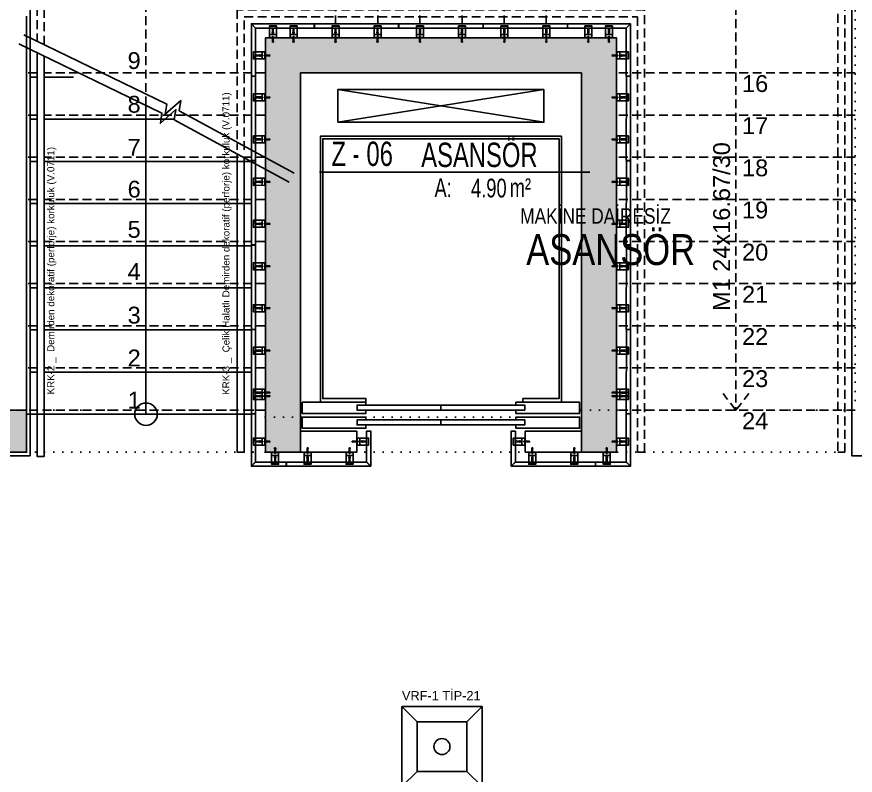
# Model space of a CAD drawing. Header units: inches. Extents: x 21 to 32698, y 13 to 3712.
# Drawn here: x 4690 to 5287, y 1862 to 2402 of the extents above; entities that cross this region are included whole.
import ezdxf
from ezdxf.enums import TextEntityAlignment as Align

# ---------------------------------------------------------------- set-up
doc = ezdxf.new("R2010")
doc.units = ezdxf.units.IN
doc.header["$MEASUREMENT"] = 0
doc.linetypes.add('DOT', pattern=[6.35, 0, -6.35])
doc.linetypes.add('HIDDEN', pattern=[9.525, 6.35, -3.175])
doc.layers.add('MEK-ELK-ETIKET', color=7, linetype='Continuous')
doc.layers.add('MEK-ELK-VRF-IC', color=4, linetype='Continuous')
for name, color, linetype, lineweight in [('Z_MİM_-KM-ANCHOR (DÜBEL)', 8, 'Continuous', 25), ('Z_MİM_-KM-AREA-IDEN', 8, 'Continuous', 25), ('Z_MİM_-KM-BEAM-RAY', 8, 'DOT', 25), ('Z_MİM_-KM-BOLT (CİVATA)', 8, 'Continuous', 25), ('Z_MİM_-KM-ELEVATOR', 8, 'Continuous', 25), ('Z_MİM_-KM-FLOR-HRAL', 8, 'Continuous', 25), ('Z_MİM_-KM-L PROFILE', 8, 'Continuous', 25), ('Z_MİM_-KM-MARBLE-09', 8, 'Continuous', 25), ('Z_MİM_-KM-PATTERN-00', 8, 'Continuous', 25), ('Z_MİM_-KM-PATTERN-STRC', 8, 'Continuous', 25), ('Z_MİM_-KM-STRC-CONCRETE', 8, 'Continuous', 25), ('Z_MİM_-KM-STRS', 8, 'Continuous', 25), ('Z_MİM_-KM-STRS-ANNO', 8, 'Continuous', 25), ('Z_MİM_-KM-STRS-HID', 8, 'HIDDEN', 25), ('Z_MİM_-KM-STRS-IDEN', 8, 'Continuous', 25), ('Z_MİM_-KM-T PROFILE', 8, 'Continuous', 25), ('Z_MİM_-KM-TEXT', 8, 'Continuous', 25), ('Z_MİM_-KM-WALL', 8, 'Continuous', 25), ('Z_MİM_-KM-WALL-PL', 8, 'Continuous', 25), ('Z_MİM_-KM-WALL-PLASTER', 8, 'Continuous', 25), ('Z_MİM_00', 8, 'Continuous', 25), ('Z_MİM_TARAMA', 8, 'Continuous', 25)]:
    doc.layers.add(name, color=color, linetype=linetype, lineweight=lineweight)
doc.styles.add('Arial', font='arial.ttf', dxfattribs={"height": 100})
doc.styles.add('Arial_4', font='arial.ttf', dxfattribs={"height": 10})
doc.styles.add('MAH', font='arial.ttf', dxfattribs={"width": 0.8, "height": 17.5})
doc.styles.add('mahal listesi', font='micross.ttf', dxfattribs={"width": 0.8, "height": 20})
doc.styles.add('MEK_ELK', font='arial.ttf')
doc.styles.get("Standard").update_dxf_attribs({"font": 'arial.ttf'})

# ---------------------------------------------------------------- blocks, each defined once
blk = doc.blocks.new('-KM_Kolon_ZK')
at = {"layer": 'Z_MİM_-KM-PATTERN-STRC'}
for points in [[(1535, 1110), (1560, 1110), (1560, 1380), (1760, 1380), (1760, 1110), (1785, 1110), (1785, 1405), (1535, 1405)], [(1280, 1140), (1365, 1140), (1365, 1110), (1280, 1110)]]:
    blk.add_hatch(color=256, dxfattribs=at).paths.add_polyline_path(points, flags=0)
at = {"layer": 'Z_MİM_-KM-STRC-CONCRETE'}
for points in [[(1535, 1110), (1560, 1110), (1560, 1380), (1760, 1380), (1760, 1110), (1785, 1110), (1785, 1405), (1535, 1405)], [(1280, 1140), (1365, 1140), (1365, 1110), (1280, 1110)]]:
    blk.add_lwpolyline(points, close=True, dxfattribs=at)
blk = doc.blocks.new('*U121')
blk.add_line((0, 0), (192.45, 0))
at = {"color": 7, "style": 'MAH', "width": 0.6}
blk.add_text('-', height=17.07, dxfattribs=at).set_placement((25.99, 13.11), align=Align.MIDDLE_CENTER)
at = {"color": 7, "style": 'Arial_4', "width": 0.7}
for s, p in [('A:', (81.91, -17.69)), ('m² ', (135.42, -17.69))]:
    blk.add_text(s, height=13.333, dxfattribs=at).set_placement(p)
for tag, p in [('K', (8.57, 13.11)), ('00', (33.43, 13.11)), ('MAHALADI', (72.42, 12.35))]:
    blk.add_attdef(tag, text='', height=17.33, dxfattribs=at).set_placement(p, align=Align.MIDDLE_LEFT)
blk.add_attdef('27.00', text='', height=13.33, dxfattribs=at).set_placement((133.25, -11.29), align=Align.MIDDLE_RIGHT)
blk = doc.blocks.new('-KM-Asansör Kabini çift kapılı')
at = {"layer": 'Z_MİM_-KM-ELEVATOR'}
for points in [[(27.84, 216.48), (174.56, 216.48), (174.56, 239.7), (27.84, 239.7)], [(187.06, 206.48), (15.34, 206.48), (15.34, 17.08), (47.8, 17.08), (47.8, 19.72), (17.1, 19.72), (17.1, 204.72), (185.3, 204.72), (185.3, 19.72), (159.6, 19.72), (159.6, 17.08), (187.06, 17.08)], [(101.2, 15.03), (41.48, 15.03), (41.48, 11.51), (101.2, 11.51)], [(101.2, 15.03), (41.48, 15.03), (41.48, 11.51), (101.2, 11.51)], [(101.2, 15.03), (160.92, 15.03), (160.92, 11.51), (101.2, 11.51)], [(101.2, 15.03), (160.92, 15.03), (160.92, 11.51), (101.2, 11.51)], [(101.2, 4.47), (41.48, 4.47), (41.48, 0.95), (101.2, 0.95)], [(101.2, 4.47), (160.92, 4.47), (160.92, 0.95), (101.2, 0.95)]]:
    blk.add_lwpolyline(points, close=True, dxfattribs=at)
for points in [[(47.8, 11.51), (47.8, 9.16), (2.5, 9.16), (2.5, 17.08), (47.8, 17.08), (47.8, 15.03)], [(47.8, 11.51), (47.8, 9.16), (2.5, 9.16), (2.5, 17.08), (47.8, 17.08), (47.8, 15.03)], [(154.6, 11.51), (154.6, 9.16), (199.9, 9.16), (199.9, 17.08), (154.6, 17.08), (154.6, 15.03)], [(47.8, 0.95), (47.8, -1.4), (2.5, -1.4), (2.5, 6.52), (47.8, 6.52), (47.8, 4.47)], [(154.6, 0.95), (154.6, -1.4), (199.9, -1.4), (199.9, 6.52), (154.6, 6.52), (154.6, 4.47)]]:
    blk.add_lwpolyline(points, dxfattribs=at)
at = {"layer": 'Z_MİM_-KM-PATTERN-00'}
for p, q in [((27.84, 239.7), (174.56, 216.48)), ((174.56, 239.7), (27.84, 216.48))]:
    blk.add_line(p, q, dxfattribs=at)
at = {"layer": 'Z_MİM_-KM-TEXT', "color": 7, "attachment_point": 1}
for s, width, insert, char_height in [('{\\W0.8;MAKİNE DAİRESİZ }', 155.8051, (157.66, 155.19), 11), ('{\\W0.8;ASANSÖR }', 30, (161.91, 136.76), 22)]:
    blk.add_mtext_dynamic_manual_height_columns(s, width=width, gutter_width=12.5, heights=[0], dxfattribs=dict(at, insert=insert, char_height=char_height))
blk = doc.blocks.new('A$C23292D50')
at = {"layer": 'Z_MİM_TARAMA'}
for p, q in [((0, 0.55), (0.03, 0.8)), ((0.54, 0.49), (0, 0.55)), ((0.54, 0.31), (0, 0.25)), ((0, 0.25), (0.03, 0)), ((1.59, 0.63), (0.03, 0.8)), ((1.59, 0.18), (0.03, 0)), ((0.52, 0.31), (0.5, 0.5)), ((0.6, 0.25), (0.57, 0.54)), ((0.67, 0.24), (0.65, 0.56)), ((0.74, 0.29), (0.72, 0.53)), ((1.29, 0.41), (0.76, 0.47)), ((1.29, 0.39), (0.76, 0.33)), ((0.81, 0.34), (0.8, 0.46)), ((0.89, 0.35), (0.88, 0.45)), ((0.96, 0.36), (0.96, 0.45)), ((1.04, 0.37), (1.03, 0.44)), ((1.11, 0.37), (1.11, 0.43)), ((1.19, 0.38), (1.18, 0.42)), ((1.26, 0.39), (1.26, 0.41)), ((1.35, 0.28), (1.33, 0.51)), ((1.42, 0.25), (1.4, 0.55)), ((1.5, 0.26), (1.48, 0.55)), ((1.57, 0.33), (1.56, 0.49)), ((3.45, 0.63), (1.59, 0.63)), ((3.45, 0.18), (1.59, 0.18)), ((3.75, 0.78), (3.45, 0.78)), ((3.45, 0.03), (3.45, 0.78)), ((3.75, 0.69), (3.45, 0.69)), ((3.75, 0.4), (3.45, 0.4)), ((3.75, 0.12), (3.45, 0.12)), ((3.75, 0.03), (3.45, 0.03)), ((3.75, 0.03), (3.75, 0.78)), ((3.79, 0.15), (3.75, 0.68)), ((4.11, 0.63), (3.75, 0.63)), ((4.11, 0.18), (3.75, 0.18)), ((3.87, 0.15), (3.83, 0.68)), ((3.94, 0.15), (3.9, 0.68)), ((4.02, 0.15), (3.98, 0.68)), ((4.09, 0.15), (4.05, 0.68)), ((4.11, 0.18), (4.11, 0.63))]:
    blk.add_line(p, q, dxfattribs=at)
for centre, radius, start, end in [((0.64, 0.45), 0.113, 8.86606, 158.26691), ((0.64, 0.35), 0.113, 201.73309, 351.13394), ((1.44, 0.4), 0.15, 182.80664, 177.19336)]:
    blk.add_arc(centre, radius, start, end, dxfattribs=at)
blk = doc.blocks.new('-KM-Mermer_Mekanik_Kaplama')
for p, q in [((-267.07, 157.55), (-267.07, 157.45)), ((2.07, 157.55), (2.07, 157.45))]:
    blk.add_line(p, q)
at = {"layer": 'Z_MİM_-KM-BOLT (CİVATA)'}
for points in [[(-252.57, 308.57), (-252.14, 308.32), (-251.71, 308.57), (-251.71, 309.07), (-252.14, 309.32), (-252.57, 309.07)], [(-237.02, 308.57), (-237.45, 308.32), (-237.88, 308.57), (-237.88, 309.07), (-237.45, 309.32), (-237.02, 309.07)], [(-207.98, 308.57), (-207.54, 308.32), (-207.11, 308.57), (-207.11, 309.07), (-207.54, 309.32), (-207.98, 309.07)], [(-177.22, 308.57), (-177.65, 308.32), (-178.09, 308.57), (-178.09, 309.07), (-177.65, 309.32), (-177.22, 309.07)], [(-147.88, 308.57), (-147.44, 308.32), (-147.01, 308.57), (-147.01, 309.07), (-147.44, 309.32), (-147.88, 309.07)], [(-117.12, 308.57), (-117.55, 308.32), (-117.99, 308.57), (-117.99, 309.07), (-117.55, 309.32), (-117.12, 309.07)], [(-87.78, 308.57), (-87.34, 308.32), (-86.91, 308.57), (-86.91, 309.07), (-87.34, 309.32), (-87.78, 309.07)], [(-57.02, 308.57), (-57.45, 308.32), (-57.89, 308.57), (-57.89, 309.07), (-57.45, 309.32), (-57.02, 309.07)], [(-27.98, 308.57), (-27.55, 308.32), (-27.12, 308.57), (-27.12, 309.07), (-27.55, 309.32), (-27.98, 309.07)], [(-12.43, 308.57), (-12.86, 308.32), (-13.29, 308.57), (-13.29, 309.07), (-12.86, 309.32), (-12.43, 309.07)], [(-261.07, 292.88), (-260.82, 292.44), (-261.07, 292.01), (-261.57, 292.01), (-261.82, 292.44), (-261.57, 292.88)], [(-3.93, 292.88), (-4.18, 292.44), (-3.93, 292.01), (-3.43, 292.01), (-3.18, 292.44), (-3.43, 292.88)], [(-261.07, 263.03), (-260.82, 262.59), (-261.07, 262.16), (-261.57, 262.16), (-261.82, 262.59), (-261.57, 263.03)], [(-3.93, 263.03), (-4.18, 262.59), (-3.93, 262.16), (-3.43, 262.16), (-3.18, 262.59), (-3.43, 263.03)], [(-261.07, 232.27), (-260.82, 232.7), (-261.07, 233.14), (-261.57, 233.14), (-261.82, 232.7), (-261.57, 232.27)], [(-3.93, 232.27), (-4.18, 232.7), (-3.93, 233.14), (-3.43, 233.14), (-3.18, 232.7), (-3.43, 232.27)], [(-261.07, 202.93), (-260.82, 202.49), (-261.07, 202.06), (-261.57, 202.06), (-261.82, 202.49), (-261.57, 202.93)], [(-3.93, 202.93), (-4.18, 202.49), (-3.93, 202.06), (-3.43, 202.06), (-3.18, 202.49), (-3.43, 202.93)], [(-261.07, 172.17), (-260.82, 172.6), (-261.07, 173.04), (-261.57, 173.04), (-261.82, 172.6), (-261.57, 172.17)], [(-3.93, 172.17), (-4.18, 172.6), (-3.93, 173.04), (-3.43, 173.04), (-3.18, 172.6), (-3.43, 172.17)], [(-261.07, 142.83), (-260.82, 142.39), (-261.07, 141.96), (-261.57, 141.96), (-261.82, 142.39), (-261.57, 142.83)], [(-3.93, 142.83), (-4.18, 142.39), (-3.93, 141.96), (-3.43, 141.96), (-3.18, 142.39), (-3.43, 142.83)], [(-261.07, 112.07), (-260.82, 112.5), (-261.07, 112.94), (-261.57, 112.94), (-261.82, 112.5), (-261.57, 112.07)], [(-3.93, 112.07), (-4.18, 112.5), (-3.93, 112.94), (-3.43, 112.94), (-3.18, 112.5), (-3.43, 112.07)], [(-261.07, 82.73), (-260.82, 82.29), (-261.07, 81.86), (-261.57, 81.86), (-261.82, 82.29), (-261.57, 82.73)], [(-3.93, 82.73), (-4.18, 82.29), (-3.93, 81.86), (-3.43, 81.86), (-3.18, 82.29), (-3.43, 82.73)], [(-261.07, 51.97), (-260.82, 52.4), (-261.07, 52.84), (-261.57, 52.84), (-261.82, 52.4), (-261.57, 51.97)], [(-261.07, 50.38), (-260.82, 49.94), (-261.07, 49.51), (-261.57, 49.51), (-261.82, 49.94), (-261.57, 50.38)], [(-3.93, 51.97), (-4.18, 52.4), (-3.93, 52.84), (-3.43, 52.84), (-3.18, 52.4), (-3.43, 51.97)], [(-3.93, 50.38), (-4.18, 49.94), (-3.93, 49.51), (-3.43, 49.51), (-3.18, 49.94), (-3.43, 50.38)], [(-261.07, 17.12), (-260.82, 17.56), (-261.07, 17.99), (-261.57, 17.99), (-261.82, 17.56), (-261.57, 17.12)], [(-188.93, 17.12), (-189.18, 17.56), (-188.93, 17.99), (-188.43, 17.99), (-188.18, 17.56), (-188.43, 17.12)], [(-76.06, 17.12), (-75.81, 17.56), (-76.06, 17.99), (-76.56, 17.99), (-76.81, 17.56), (-76.56, 17.12)], [(-3.93, 17.12), (-4.18, 17.56), (-3.93, 17.99), (-3.43, 17.99), (-3.18, 17.56), (-3.43, 17.12)], [(-250.12, 6.43), (-250.55, 6.68), (-250.99, 6.43), (-250.99, 5.93), (-250.55, 5.68), (-250.12, 5.93)], [(-227.88, 6.44), (-227.44, 6.69), (-227.01, 6.44), (-227.01, 5.94), (-227.44, 5.69), (-227.88, 5.94)], [(-197.12, 6.44), (-197.55, 6.69), (-197.99, 6.44), (-197.99, 5.94), (-197.55, 5.69), (-197.12, 5.94)], [(-67.88, 6.44), (-67.44, 6.69), (-67.01, 6.44), (-67.01, 5.94), (-67.44, 5.69), (-67.88, 5.94)], [(-37.12, 6.44), (-37.55, 6.69), (-37.99, 6.44), (-37.99, 5.94), (-37.55, 5.69), (-37.12, 5.94)], [(-14.88, 6.43), (-14.44, 6.68), (-14.01, 6.43), (-14.01, 5.93), (-14.44, 5.68), (-14.88, 5.93)]]:
    blk.add_lwpolyline(points, close=True, dxfattribs=at)
at = {"layer": 'Z_MİM_-KM-L PROFILE'}
for points in [[(-254.64, 305.3), (-254.64, 307.34), (-249.64, 307.33), (-249.64, 305.3)], [(-254.64, 305), (-254.64, 305.3), (-249.64, 305.3), (-249.64, 305)], [(-234.95, 305.3), (-234.95, 307.34), (-239.95, 307.33), (-239.95, 305.3)], [(-234.95, 305), (-234.95, 305.3), (-239.95, 305.3), (-239.95, 305)], [(-210.04, 305.3), (-210.04, 307.34), (-205.05, 307.33), (-205.04, 305.3)], [(-210.04, 305), (-210.04, 305.3), (-205.04, 305.3), (-205.04, 305)], [(-175.16, 305.3), (-175.15, 307.34), (-180.15, 307.33), (-180.16, 305.3)], [(-175.16, 305), (-175.16, 305.3), (-180.16, 305.3), (-180.16, 305)], [(-149.94, 305.3), (-149.94, 307.34), (-144.95, 307.33), (-144.94, 305.3)], [(-149.94, 305), (-149.94, 305.3), (-144.94, 305.3), (-144.94, 305)], [(-115.06, 305.3), (-115.05, 307.34), (-120.05, 307.33), (-120.06, 305.3)], [(-115.06, 305), (-115.06, 305.3), (-120.06, 305.3), (-120.06, 305)], [(-89.84, 305.3), (-89.84, 307.34), (-84.85, 307.33), (-84.84, 305.3)], [(-89.84, 305), (-89.84, 305.3), (-84.84, 305.3), (-84.84, 305)], [(-54.96, 305.3), (-54.95, 307.34), (-59.95, 307.33), (-59.96, 305.3)], [(-54.96, 305), (-54.96, 305.3), (-59.96, 305.3), (-59.96, 305)], [(-30.04, 305.3), (-30.05, 307.34), (-25.05, 307.33), (-25.05, 305.3)], [(-30.04, 305), (-30.04, 305.3), (-25.05, 305.3), (-25.05, 305)], [(-10.36, 305.3), (-10.36, 307.34), (-15.36, 307.33), (-15.36, 305.3)], [(-10.36, 305), (-10.36, 305.3), (-15.36, 305.3), (-15.36, 305)], [(-257.8, 294.94), (-259.84, 294.94), (-259.83, 289.95), (-257.8, 289.94)], [(-257.5, 294.94), (-257.8, 294.94), (-257.8, 289.94), (-257.5, 289.94)], [(-7.5, 294.94), (-7.2, 294.94), (-7.2, 289.94), (-7.5, 289.94)], [(-7.2, 294.94), (-5.16, 294.94), (-5.17, 289.95), (-7.2, 289.94)], [(-257.8, 265.09), (-259.84, 265.09), (-259.83, 260.1), (-257.8, 260.09)], [(-257.5, 265.09), (-257.8, 265.09), (-257.8, 260.09), (-257.5, 260.09)], [(-7.5, 265.09), (-7.19, 265.09), (-7.2, 260.09), (-7.5, 260.09)], [(-7.19, 265.09), (-5.16, 265.09), (-5.17, 260.1), (-7.2, 260.09)], [(-257.8, 230.21), (-259.84, 230.21), (-259.83, 235.2), (-257.8, 235.21)], [(-257.5, 230.21), (-257.8, 230.21), (-257.8, 235.21), (-257.5, 235.21)], [(-7.5, 230.21), (-7.19, 230.21), (-7.2, 235.21), (-7.5, 235.21)], [(-7.19, 230.21), (-5.16, 230.21), (-5.17, 235.2), (-7.2, 235.21)], [(-257.8, 204.99), (-259.84, 204.99), (-259.83, 200), (-257.8, 199.99)], [(-257.5, 204.99), (-257.8, 204.99), (-257.8, 199.99), (-257.5, 199.99)], [(-7.5, 204.99), (-7.19, 204.99), (-7.2, 199.99), (-7.5, 199.99)], [(-7.19, 204.99), (-5.16, 204.99), (-5.17, 200), (-7.2, 199.99)], [(-257.8, 170.11), (-259.84, 170.11), (-259.83, 175.1), (-257.8, 175.11)], [(-257.5, 170.11), (-257.8, 170.11), (-257.8, 175.11), (-257.5, 175.11)], [(-7.5, 170.11), (-7.19, 170.11), (-7.2, 175.11), (-7.5, 175.11)], [(-7.19, 170.11), (-5.16, 170.11), (-5.17, 175.1), (-7.2, 175.11)], [(-257.8, 144.89), (-259.84, 144.89), (-259.83, 139.9), (-257.8, 139.89)], [(-257.5, 144.89), (-257.8, 144.89), (-257.8, 139.89), (-257.5, 139.89)], [(-7.5, 144.89), (-7.19, 144.89), (-7.2, 139.89), (-7.5, 139.89)], [(-7.19, 144.89), (-5.16, 144.89), (-5.17, 139.9), (-7.2, 139.89)], [(-257.8, 110.01), (-259.84, 110.01), (-259.83, 115), (-257.8, 115.01)], [(-257.5, 110.01), (-257.8, 110.01), (-257.8, 115.01), (-257.5, 115.01)], [(-7.5, 110.01), (-7.19, 110.01), (-7.2, 115.01), (-7.5, 115.01)], [(-7.19, 110.01), (-5.16, 110.01), (-5.17, 115), (-7.2, 115.01)], [(-257.8, 84.79), (-259.84, 84.79), (-259.83, 79.8), (-257.8, 79.79)], [(-257.5, 84.79), (-257.8, 84.79), (-257.8, 79.79), (-257.5, 79.79)], [(-7.5, 84.79), (-7.19, 84.79), (-7.2, 79.79), (-7.5, 79.79)], [(-7.19, 84.79), (-5.16, 84.79), (-5.17, 79.8), (-7.2, 79.79)], [(-257.8, 49.91), (-259.84, 49.91), (-259.83, 54.9), (-257.8, 54.91)], [(-257.5, 49.91), (-257.8, 49.91), (-257.8, 54.91), (-257.5, 54.91)], [(-7.5, 49.91), (-7.19, 49.91), (-7.2, 54.91), (-7.5, 54.91)], [(-7.19, 49.91), (-5.16, 49.91), (-5.17, 54.9), (-7.2, 54.91)], [(-257.8, 52.44), (-259.84, 52.44), (-259.83, 47.45), (-257.8, 47.44)], [(-257.5, 52.44), (-257.8, 52.44), (-257.8, 47.44), (-257.5, 47.44)], [(-7.5, 52.44), (-7.2, 52.44), (-7.2, 47.44), (-7.5, 47.44)], [(-7.2, 52.44), (-5.16, 52.44), (-5.17, 47.45), (-7.2, 47.44)], [(-257.8, 15.06), (-259.84, 15.06), (-259.83, 20.05), (-257.8, 20.06)], [(-257.5, 15.06), (-257.8, 15.06), (-257.8, 20.06), (-257.5, 20.06)], [(-192.5, 15.06), (-192.2, 15.06), (-192.2, 20.06), (-192.5, 20.06)], [(-192.2, 15.06), (-190.16, 15.06), (-190.17, 20.05), (-192.2, 20.06)], [(-72.8, 15.06), (-74.84, 15.06), (-74.83, 20.05), (-72.8, 20.06)], [(-72.5, 15.06), (-72.8, 15.06), (-72.8, 20.06), (-72.5, 20.06)], [(-7.5, 15.06), (-7.2, 15.06), (-7.2, 20.06), (-7.5, 20.06)], [(-7.2, 15.06), (-5.16, 15.06), (-5.17, 20.05), (-7.2, 20.06)], [(-248.06, 10), (-248.06, 9.69), (-253.06, 9.7), (-253.06, 10)], [(-248.06, 9.69), (-248.05, 7.66), (-253.05, 7.67), (-253.06, 9.7)], [(-229.94, 10), (-229.94, 9.7), (-224.94, 9.7), (-224.94, 10)], [(-229.94, 9.7), (-229.94, 7.66), (-224.95, 7.67), (-224.94, 9.7)], [(-195.06, 10), (-195.06, 9.7), (-200.06, 9.7), (-200.06, 10)], [(-195.06, 9.7), (-195.05, 7.66), (-200.05, 7.67), (-200.06, 9.7)], [(-69.94, 10), (-69.94, 9.7), (-64.94, 9.7), (-64.94, 10)], [(-69.94, 9.7), (-69.94, 7.66), (-64.95, 7.67), (-64.94, 9.7)], [(-35.06, 10), (-35.06, 9.7), (-40.06, 9.7), (-40.06, 10)], [(-35.06, 9.7), (-35.05, 7.66), (-40.05, 7.67), (-40.06, 9.7)], [(-16.94, 10), (-16.94, 9.69), (-11.94, 9.7), (-11.94, 10)], [(-16.94, 9.69), (-16.94, 7.66), (-11.95, 7.67), (-11.94, 9.7)]]:
    blk.add_lwpolyline(points, close=True, dxfattribs=at)
at = {"layer": 'Z_MİM_-KM-MARBLE-09'}
for points in [[(-264.5, 277.75), (-267.5, 277.75), (-267.5, 314.93), (-264.5, 311.93)], [(-222.7, 312), (-222.7, 315), (-267.43, 315), (-264.42, 312)], [(-162.6, 312), (-162.6, 315), (-222.6, 315), (-222.6, 312)], [(-102.5, 312), (-102.5, 315), (-162.5, 315), (-162.5, 312)], [(-42.4, 312), (-42.4, 315), (-102.4, 315), (-102.4, 312)], [(-42.3, 312), (-42.3, 315), (2.43, 315), (-0.58, 312)], [(-0.5, 277.75), (2.5, 277.75), (2.5, 314.93), (-0.5, 311.93)], [(-264.5, 277.65), (-267.5, 277.65), (-267.5, 217.65), (-264.5, 217.65)], [(-0.49, 277.65), (2.5, 277.65), (2.5, 217.65), (-0.5, 217.65)], [(-264.5, 217.55), (-267.5, 217.55), (-267.5, 157.55), (-264.5, 157.55)], [(-0.49, 217.55), (2.5, 217.55), (2.5, 157.55), (-0.5, 157.55)], [(-264.5, 157.45), (-267.5, 157.45), (-267.5, 97.45), (-264.5, 97.45)], [(-0.49, 157.45), (2.5, 157.45), (2.5, 97.45), (-0.5, 97.45)], [(-264.5, 97.35), (-267.5, 97.35), (-267.5, 37.35), (-264.5, 37.35)], [(-0.49, 97.35), (2.5, 97.35), (2.5, 37.35), (-0.5, 37.35)], [(-264.5, 37.25), (-267.5, 37.25), (-267.5, 0.07), (-264.5, 3.07)], [(-0.5, 37.25), (2.5, 37.25), (2.5, 0.07), (-0.5, 3.07)], [(-185.5, 25), (-182.5, 25), (-182.5, 0.07), (-185.5, 3.07)], [(-79.5, 25), (-82.5, 25), (-82.5, 0.07), (-79.5, 3.07)], [(-264.43, 3), (-267.43, 0), (-242.6, 0), (-242.6, 3)], [(-242.5, 3), (-242.5, 0), (-182.57, 0), (-185.58, 3)], [(-22.5, 3), (-22.5, 0), (-82.43, 0), (-79.42, 3)], [(-0.57, 3), (2.43, 0), (-22.4, 0), (-22.4, 3)]]:
    blk.add_lwpolyline(points, close=True, dxfattribs=at)
at = {"layer": 'Z_MİM_-KM-T PROFILE'}
for points in [[(-254.64, 313.34), (-254.64, 313.54), (-249.64, 313.53), (-249.64, 313.33)], [(-254.64, 307.34), (-254.64, 313.34), (-249.64, 313.33), (-249.64, 307.33)], [(-252.44, 308.33), (-252.44, 311.33), (-251.84, 311.33), (-251.84, 308.33)], [(-234.95, 313.34), (-234.95, 313.54), (-239.95, 313.53), (-239.95, 313.33)], [(-234.95, 307.34), (-234.95, 313.34), (-239.95, 313.33), (-239.95, 307.33)], [(-237.15, 308.34), (-237.15, 311.34), (-237.75, 311.34), (-237.75, 308.34)], [(-210.04, 313.34), (-210.04, 313.54), (-205.04, 313.53), (-205.04, 313.33)], [(-210.04, 307.34), (-210.04, 313.34), (-205.04, 313.33), (-205.05, 307.33)], [(-207.84, 308.34), (-207.84, 311.34), (-207.24, 311.34), (-207.25, 308.34)], [(-175.16, 313.34), (-175.16, 313.54), (-180.16, 313.53), (-180.16, 313.33)], [(-175.15, 307.34), (-175.16, 313.34), (-180.16, 313.33), (-180.15, 307.33)], [(-177.36, 308.34), (-177.36, 311.34), (-177.95, 311.34), (-177.95, 308.34)], [(-149.94, 313.34), (-149.94, 313.54), (-144.94, 313.53), (-144.94, 313.33)], [(-149.94, 307.34), (-149.94, 313.34), (-144.94, 313.33), (-144.95, 307.33)], [(-147.74, 308.34), (-147.74, 311.34), (-147.14, 311.34), (-147.15, 308.34)], [(-115.06, 313.34), (-115.06, 313.54), (-120.06, 313.53), (-120.06, 313.33)], [(-115.05, 307.34), (-115.06, 313.34), (-120.06, 313.33), (-120.05, 307.33)], [(-117.26, 308.34), (-117.26, 311.34), (-117.85, 311.34), (-117.85, 308.34)], [(-89.84, 313.34), (-89.84, 313.54), (-84.84, 313.53), (-84.84, 313.33)], [(-89.84, 307.34), (-89.84, 313.34), (-84.84, 313.33), (-84.85, 307.33)], [(-87.64, 308.34), (-87.64, 311.34), (-87.04, 311.34), (-87.05, 308.34)], [(-54.96, 313.34), (-54.96, 313.54), (-59.96, 313.53), (-59.96, 313.33)], [(-54.95, 307.34), (-54.96, 313.34), (-59.96, 313.33), (-59.95, 307.33)], [(-57.16, 308.34), (-57.16, 311.34), (-57.75, 311.34), (-57.75, 308.34)], [(-30.05, 307.34), (-30.04, 313.34), (-25.05, 313.33), (-25.05, 307.33)], [(-30.04, 313.34), (-30.04, 313.54), (-25.05, 313.53), (-25.05, 313.33)], [(-27.85, 308.34), (-27.85, 311.34), (-27.25, 311.34), (-27.25, 308.34)], [(-10.36, 313.34), (-10.36, 313.54), (-15.36, 313.53), (-15.36, 313.33)], [(-10.36, 307.34), (-10.36, 313.34), (-15.36, 313.33), (-15.36, 307.33)], [(-12.56, 308.33), (-12.56, 311.33), (-13.16, 311.33), (-13.16, 308.33)], [(-265.84, 294.94), (-266.04, 294.94), (-266.03, 289.94), (-265.83, 289.94)], [(-259.84, 294.94), (-265.84, 294.94), (-265.83, 289.94), (-259.83, 289.95)], [(-260.83, 292.74), (-263.83, 292.74), (-263.83, 292.14), (-260.83, 292.15)], [(-5.16, 294.94), (0.84, 294.94), (0.83, 289.94), (-5.17, 289.95)], [(-4.16, 292.74), (-1.16, 292.74), (-1.16, 292.14), (-4.16, 292.15)], [(0.84, 294.94), (1.04, 294.94), (1.03, 289.94), (0.83, 289.94)], [(-265.84, 265.09), (-266.04, 265.09), (-266.03, 260.09), (-265.83, 260.09)], [(-259.84, 265.09), (-265.84, 265.09), (-265.83, 260.09), (-259.83, 260.1)], [(-260.84, 262.89), (-263.84, 262.89), (-263.84, 262.29), (-260.84, 262.3)], [(-5.16, 265.09), (0.84, 265.09), (0.83, 260.09), (-5.16, 260.1)], [(-4.16, 262.89), (-1.16, 262.89), (-1.16, 262.29), (-4.16, 262.3)], [(0.84, 265.09), (1.04, 265.09), (1.03, 260.09), (0.84, 260.09)], [(-265.84, 230.21), (-266.04, 230.21), (-266.03, 235.21), (-265.83, 235.21)], [(-259.84, 230.21), (-265.84, 230.21), (-265.83, 235.21), (-259.83, 235.2)], [(-260.84, 232.41), (-263.84, 232.41), (-263.84, 233), (-260.84, 233)], [(-5.16, 230.21), (0.84, 230.21), (0.83, 235.21), (-5.16, 235.2)], [(-4.16, 232.41), (-1.16, 232.41), (-1.16, 233), (-4.16, 233)], [(0.84, 230.21), (1.04, 230.21), (1.03, 235.21), (0.84, 235.21)], [(-265.84, 204.99), (-266.04, 204.99), (-266.03, 199.99), (-265.83, 199.99)], [(-259.84, 204.99), (-265.84, 204.99), (-265.83, 199.99), (-259.83, 200)], [(-5.16, 204.99), (0.84, 204.99), (0.83, 199.99), (-5.16, 200)], [(0.84, 204.99), (1.04, 204.99), (1.03, 199.99), (0.84, 199.99)], [(-260.84, 202.79), (-263.84, 202.79), (-263.84, 202.19), (-260.84, 202.2)], [(-4.16, 202.79), (-1.16, 202.79), (-1.16, 202.19), (-4.16, 202.2)], [(-265.84, 170.11), (-266.04, 170.11), (-266.03, 175.11), (-265.83, 175.11)], [(-259.84, 170.11), (-265.84, 170.11), (-265.83, 175.11), (-259.83, 175.1)], [(-5.16, 170.11), (0.84, 170.11), (0.83, 175.11), (-5.16, 175.1)], [(0.84, 170.11), (1.04, 170.11), (1.03, 175.11), (0.84, 175.11)], [(-260.84, 172.31), (-263.84, 172.31), (-263.84, 172.9), (-260.84, 172.9)], [(-4.16, 172.31), (-1.16, 172.31), (-1.16, 172.9), (-4.16, 172.9)], [(-265.84, 144.89), (-266.04, 144.89), (-266.03, 139.89), (-265.83, 139.89)], [(-259.84, 144.89), (-265.84, 144.89), (-265.83, 139.89), (-259.83, 139.9)], [(-5.16, 144.89), (0.84, 144.89), (0.83, 139.89), (-5.16, 139.9)], [(0.84, 144.89), (1.04, 144.89), (1.03, 139.89), (0.84, 139.89)], [(-260.84, 142.69), (-263.84, 142.69), (-263.84, 142.09), (-260.84, 142.1)], [(-4.16, 142.69), (-1.16, 142.69), (-1.16, 142.09), (-4.16, 142.1)], [(-265.84, 110.01), (-266.04, 110.01), (-266.03, 115.01), (-265.83, 115.01)], [(-259.84, 110.01), (-265.84, 110.01), (-265.83, 115.01), (-259.83, 115)], [(-5.16, 110.01), (0.84, 110.01), (0.83, 115.01), (-5.16, 115)], [(0.84, 110.01), (1.04, 110.01), (1.03, 115.01), (0.84, 115.01)], [(-260.84, 112.21), (-263.84, 112.21), (-263.84, 112.8), (-260.84, 112.8)], [(-4.16, 112.21), (-1.16, 112.21), (-1.16, 112.8), (-4.16, 112.8)], [(-265.84, 84.79), (-266.04, 84.79), (-266.03, 79.79), (-265.83, 79.79)], [(-259.84, 84.79), (-265.84, 84.79), (-265.83, 79.79), (-259.83, 79.8)], [(-5.16, 84.79), (0.84, 84.79), (0.83, 79.79), (-5.16, 79.8)], [(0.84, 84.79), (1.04, 84.79), (1.03, 79.79), (0.84, 79.79)], [(-260.84, 82.59), (-263.84, 82.59), (-263.84, 81.99), (-260.84, 82)], [(-4.16, 82.59), (-1.16, 82.59), (-1.16, 81.99), (-4.16, 82)], [(-265.84, 49.91), (-266.04, 49.91), (-266.03, 54.91), (-265.83, 54.91)], [(-259.84, 49.91), (-265.84, 49.91), (-265.83, 54.91), (-259.83, 54.9)], [(-5.16, 49.91), (0.84, 49.91), (0.83, 54.91), (-5.16, 54.9)], [(0.84, 49.91), (1.04, 49.91), (1.03, 54.91), (0.84, 54.91)], [(-265.84, 52.44), (-266.04, 52.44), (-266.03, 47.44), (-265.83, 47.44)], [(-259.84, 52.44), (-265.84, 52.44), (-265.83, 47.44), (-259.83, 47.45)], [(-260.84, 52.11), (-263.84, 52.11), (-263.84, 52.7), (-260.84, 52.7)], [(-260.83, 50.24), (-263.83, 50.24), (-263.83, 49.64), (-260.83, 49.65)], [(-5.16, 52.44), (0.84, 52.44), (0.83, 47.44), (-5.17, 47.45)], [(-4.16, 52.11), (-1.16, 52.11), (-1.16, 52.7), (-4.16, 52.7)], [(-4.16, 50.24), (-1.16, 50.24), (-1.16, 49.64), (-4.16, 49.65)], [(0.84, 52.44), (1.04, 52.44), (1.03, 47.44), (0.83, 47.44)], [(-265.84, 15.06), (-266.04, 15.06), (-266.03, 20.06), (-265.83, 20.06)], [(-259.84, 15.06), (-265.84, 15.06), (-265.83, 20.06), (-259.83, 20.05)], [(-190.16, 15.06), (-184.16, 15.06), (-184.17, 20.06), (-190.17, 20.05)], [(-184.16, 15.06), (-183.96, 15.06), (-183.97, 20.06), (-184.17, 20.06)], [(-80.84, 15.06), (-81.04, 15.06), (-81.03, 20.06), (-80.83, 20.06)], [(-74.84, 15.06), (-80.84, 15.06), (-80.83, 20.06), (-74.83, 20.05)], [(-5.16, 15.06), (0.84, 15.06), (0.83, 20.06), (-5.17, 20.05)], [(0.84, 15.06), (1.04, 15.06), (1.03, 20.06), (0.83, 20.06)], [(-260.83, 17.26), (-263.83, 17.26), (-263.83, 17.86), (-260.83, 17.85)], [(-189.16, 17.26), (-186.16, 17.26), (-186.17, 17.86), (-189.17, 17.85)], [(-75.83, 17.26), (-78.83, 17.26), (-78.83, 17.86), (-75.83, 17.85)], [(-4.16, 17.26), (-1.16, 17.26), (-1.16, 17.86), (-4.16, 17.85)], [(-248.05, 7.66), (-248.06, 1.66), (-253.06, 1.67), (-253.05, 7.67)], [(-250.26, 6.66), (-250.26, 3.66), (-250.85, 3.66), (-250.85, 6.66)], [(-229.94, 7.66), (-229.94, 1.66), (-224.94, 1.67), (-224.95, 7.67)], [(-227.74, 6.67), (-227.74, 3.67), (-227.14, 3.67), (-227.15, 6.67)], [(-195.05, 7.66), (-195.06, 1.66), (-200.06, 1.67), (-200.05, 7.67)], [(-197.26, 6.67), (-197.26, 3.67), (-197.85, 3.67), (-197.85, 6.67)], [(-69.94, 7.66), (-69.94, 1.66), (-64.94, 1.67), (-64.95, 7.67)], [(-67.74, 6.67), (-67.74, 3.67), (-67.14, 3.67), (-67.15, 6.67)], [(-35.05, 7.66), (-35.06, 1.66), (-40.06, 1.67), (-40.05, 7.67)], [(-37.26, 6.67), (-37.26, 3.67), (-37.85, 3.67), (-37.85, 6.67)], [(-16.94, 7.66), (-16.94, 1.66), (-11.94, 1.67), (-11.95, 7.67)], [(-14.74, 6.66), (-14.74, 3.66), (-14.14, 3.66), (-14.15, 6.66)], [(-248.06, 1.66), (-248.06, 1.46), (-253.06, 1.47), (-253.06, 1.67)], [(-229.94, 1.66), (-229.94, 1.46), (-224.94, 1.47), (-224.94, 1.67)], [(-195.06, 1.66), (-195.06, 1.46), (-200.06, 1.47), (-200.06, 1.67)], [(-69.94, 1.66), (-69.94, 1.46), (-64.94, 1.47), (-64.94, 1.67)], [(-35.06, 1.66), (-35.06, 1.46), (-40.06, 1.47), (-40.06, 1.67)], [(-16.94, 1.66), (-16.94, 1.46), (-11.94, 1.47), (-11.94, 1.67)]]:
    blk.add_lwpolyline(points, close=True, dxfattribs=at)
at = {"layer": 'Z_MİM_-KM-ANCHOR (DÜBEL)'}
for p, rotation in [((-251.74, 301.85), 90), ((-207.14, 301.85), 90), ((-147.04, 301.85), 90), ((-86.94, 301.85), 90), ((-27.14, 301.85), 90), ((-254.35, 233.11), 180), ((-254.35, 173.01), 180), ((-254.35, 112.91), 180), ((-254.35, 52.81), 180), ((-254.35, 17.96), 180), ((-69.35, 17.96), 180), ((-250.96, 13.14), 270), ((-197.96, 13.15), 270), ((-37.96, 13.15), 270)]:
    blk.add_blockref('A$C23292D50', p, dxfattribs=dict(at, rotation=rotation))
at = {"layer": 'Z_MİM_-KM-ANCHOR (DÜBEL)', "xscale": -1}
for p, rotation in [((-237.85, 301.85), 270), ((-178.06, 301.85), 270), ((-117.96, 301.85), 270), ((-57.86, 301.85), 270), ((-13.26, 301.85), 270), ((-10.64, 233.11), 180), ((-10.64, 173.01), 180), ((-10.64, 112.91), 180), ((-10.64, 52.81), 180), ((-195.65, 17.96), 180), ((-10.65, 17.96), 180), ((-227.04, 13.15), 90), ((-67.04, 13.15), 90), ((-14.04, 13.14), 90)]:
    blk.add_blockref('A$C23292D50', p, dxfattribs=dict(at, rotation=rotation))
for p in [(-254.35, 292.04), (-254.35, 262.19), (-254.35, 202.09), (-254.35, 141.99), (-254.35, 81.89), (-254.35, 49.54)]:
    blk.add_blockref('A$C23292D50', p, dxfattribs=at)
at = {"layer": 'Z_MİM_-KM-ANCHOR (DÜBEL)'}
for p in [(-10.65, 292.04), (-10.64, 262.19), (-10.64, 202.09), (-10.64, 141.99), (-10.64, 81.89), (-10.65, 49.54)]:
    blk.add_blockref('A$C23292D50', p, dxfattribs=at)
blk = doc.blocks.new('KRK-2')
at = {"layer": 'Z_MİM_-KM-TEXT', "color": 7, "insert": (0, 0), "char_height": 25, "width": 1775.644, "attachment_point": 1, "style": 'mahal listesi'}
blk.add_mtext('\\A1;{\\W1;KRK-2 _  Demirden dekoratif (perforje) korkuluk (\\A0;V.0711\\A1;)}', dxfattribs=at)
blk = doc.blocks.new('KRK-3')
at = {"layer": 'Z_MİM_-KM-TEXT', "color": 7, "insert": (0, 0), "char_height": 25, "width": 1775.644, "attachment_point": 1, "style": 'mahal listesi'}
blk.add_mtext('\\A1;{\\W1;KRK-3 _  Çelik Halatlı Demirden dekoratif (perforje) korkuluk (\\A0;V.0711\\A1;)}', dxfattribs=at)
blk = doc.blocks.new('-KM_Merdiven')
at = {"layer": 'Z_MİM_-KM-FLOR-HRAL'}
for points in [[(20007.25, 2394.55), (20007.25, 2107.03), (20012.26, 2107.03), (20012.26, 2392.13)], [(20154.75, 2319.69), (20154.75, 2110.03), (20149.75, 2110.03), (20149.75, 2322.4)]]:
    blk.add_lwpolyline(points, dxfattribs=at)
at = {"layer": 'Z_MİM_-KM-STRS'}
blk.add_line((20169.75, 2311.56), (20169.75, 2137.03), dxfattribs=at)
for points in [[(19997.72, 2407.22), (20099.57, 2357.85), (20098.49, 2350.62), (20109.44, 2360.31), (20108.36, 2353.08), (20190.21, 2308.71)], [(19994.28, 2400.84), (20096.13, 2351.47), (20095.06, 2344.24), (20106, 2353.93), (20104.92, 2346.7), (20186.77, 2302.33)], [(20007.25, 2377.03), (20002.25, 2377.03)], [(20033.22, 2377.03), (20012.26, 2377.03)], [(20007.25, 2347.03), (20002.25, 2347.03)], [(20104.97, 2347.03), (20012.26, 2347.03)], [(20007.25, 2317.03), (20002.25, 2317.03)], [(20159.75, 2317.03), (20012.26, 2317.03)], [(20007.25, 2287.03), (20002.25, 2287.03)], [(20159.75, 2287.03), (20012.26, 2287.03)], [(20007.25, 2257.03), (20002.25, 2257.03)], [(20159.75, 2257.03), (20012.26, 2257.03)], [(20007.25, 2227.03), (20002.25, 2227.03)], [(20159.75, 2227.03), (20012.26, 2227.03)], [(20007.25, 2197.03), (20002.25, 2197.03)], [(20159.75, 2197.03), (20012.26, 2197.03)], [(20007.25, 2167.03), (20002.25, 2167.03)], [(20159.75, 2167.03), (20012.26, 2167.03)], [(20159.75, 2137.03), (19999.75, 2137.03)]]:
    blk.add_lwpolyline(points, dxfattribs=at)
at = {"layer": 'Z_MİM_-KM-STRS-ANNO'}
blk.add_line((20084.75, 2137.03), (20084.75, 2356.97), dxfattribs=at)
blk.add_circle((20084.75, 2137.03), 8, dxfattribs=at)
at = {"layer": 'Z_MİM_-KM-STRS-HID'}
for p, q in [((19999.75, 2575.03), (20589.75, 2575.03)), ((20219.75, 2405.03), (20219.75, 2575.03)), ((20249.75, 2405.03), (20249.75, 2575.03)), ((20279.75, 2405.03), (20279.75, 2575.03)), ((20309.75, 2405.03), (20309.75, 2575.03)), ((20339.75, 2405.03), (20339.75, 2575.03)), ((20369.75, 2405.03), (20369.75, 2575.03)), ((20007.25, 2380.03), (19999.75, 2380.03)), ((20169.75, 2380.03), (20012.26, 2380.03)), ((20007.25, 2350.03), (19999.75, 2350.03)), ((20169.76, 2350.03), (20012.26, 2350.03)), ((20007.25, 2320.03), (19999.75, 2320.03)), ((20169.76, 2320.03), (20012.26, 2320.03)), ((20007.25, 2290.03), (19999.75, 2290.03)), ((20169.75, 2290.03), (20012.26, 2290.03)), ((20007.25, 2260.03), (19999.75, 2260.03)), ((20169.75, 2260.03), (20012.26, 2260.03)), ((20007.25, 2230.03), (19999.75, 2230.03)), ((20169.75, 2230.03), (20012.26, 2230.03)), ((20007.25, 2200.03), (19999.75, 2200.03)), ((20169.75, 2200.03), (20012.26, 2200.03)), ((20007.25, 2170.03), (19999.75, 2170.03)), ((20169.75, 2170.03), (20012.26, 2170.03))]:
    blk.add_line(p, q, dxfattribs=at)
for points in [[(20012.26, 2400.2), (20012.25, 2565.03), (20577.25, 2565.03), (20577.25, 2110.03), (20582.26, 2110.03), (20582.25, 2570.03), (20007.25, 2570.03), (20007.25, 2402.61)], [(20084.75, 2356.97), (20084.75, 2485.03), (20504.75, 2485.03), (20504.75, 2140.03)], [(20154.76, 2325.22), (20154.75, 2420.03), (20434.75, 2420.03), (20434.75, 2110.03), (20439.75, 2110.03), (20439.75, 2425.03), (20149.75, 2425.03), (20149.76, 2325.22)], [(20589.75, 2140.03), (20419.75, 2140.03), (20419.75, 2405.03), (20169.75, 2405.03), (20169.76, 2319.8)], [(20589.75, 2380.03), (20419.75, 2380.03)], [(20589.75, 2350.03), (20419.75, 2350.03)], [(20589.75, 2320.03), (20419.75, 2320.03)], [(20589.75, 2290.03), (20419.75, 2290.03)], [(20589.75, 2260.03), (20419.75, 2260.03)], [(20589.75, 2230.03), (20419.75, 2230.03)], [(20589.75, 2200.03), (20419.75, 2200.03)], [(20589.75, 2170.03), (20419.75, 2170.03)], [(20504.75, 2140.03), (20495.6, 2151.72)], [(20504.75, 2140.03), (20513.9, 2151.72)], [(20169.75, 2140.03), (19999.75, 2140.03)]]:
    blk.add_lwpolyline(points, dxfattribs=at)
at = {"layer": 'Z_MİM_-KM-TEXT', "xscale": 0.2000000000000008, "yscale": 0.2000000000000008, "zscale": 0.2000000000000008, "rotation": 90}
for name, p in [('KRK-3', (20139.2, 2150.82)), ('KRK-2', (20014.44, 2151.14))]:
    blk.add_blockref(name, p, dxfattribs=at)
at = {"layer": 'Z_MİM_-KM-STRS-IDEN', "color": 7, "style": 'Arial'}
for s, p in [('10', (20221.06, 2489.81)), ('11', (20250.08, 2489.81)), ('12', (20279.73, 2489.81)), ('13', (20308.73, 2489.81)), ('14', (20339.68, 2489.81)), ('15', (20368.68, 2489.81)), ('9', (20071.66, 2382.84)), ('16', (20509.13, 2366.47)), ('8', (20071.66, 2351.74)), ('17', (20509.13, 2336.47)), ('7', (20071.66, 2321.07)), ('18', (20509.13, 2306.47)), ('6', (20071.66, 2291.3)), ('19', (20509.13, 2276.47)), ('5', (20071.66, 2262.68)), ('20', (20509.13, 2246.47)), ('4', (20071.66, 2232.62)), ('21', (20509.13, 2216.37)), ('3', (20071.66, 2201.62)), ('22', (20509.13, 2186.37)), ('2', (20071.66, 2171.09)), ('23', (20509.13, 2156.37)), ('1', (20071.66, 2141.04)), ('24', (20509.13, 2126.37))]:
    blk.add_text(s, height=12, dxfattribs=at).set_placement(p)
blk.add_text('M1 24x16.67/30', height=12, rotation=90, dxfattribs=at).set_placement((20494.57, 2270.63), align=Align.MIDDLE_CENTER)
at = {"layer": 'Z_MİM_-KM-TEXT', "color": 7, "style": 'Arial'}
for s, p in [('2a+b=60 ila 64', (20297.7, 2466.58)), ('2*16,67+30=63,34', (20297.7, 2450.86))]:
    blk.add_text(s, height=12, dxfattribs=at).set_placement(p, align=Align.MIDDLE_CENTER)
blk = doc.blocks.new('-KM_Kiriş İzi_ZK')
at = {"layer": 'Z_MİM_-KM-BEAM-RAY'}
for p, q in [((1955, 1450), (1955, 1140)), ((1365, 1420), (1365, 1140)), ((1365, 1140), (1535, 1140)), ((1535, 1135), (1760, 1135)), ((1760, 1140), (1955, 1140)), ((1365, 1110), (1535, 1110)), ((1535, 1110), (1760, 1110)), ((1760, 1110), (1955, 1110))]:
    blk.add_line(p, q, dxfattribs=at)
blk = doc.blocks.new('MEK_VRF_KASET_570')
for p, q in [((-28.5, 28.5), (-17.67, 17.67)), ((28.5, 28.5), (17.67, 17.67)), ((-28.5, -28.5), (-17.67, -17.67)), ((28.5, -28.5), (17.67, -17.67))]:
    blk.add_line(p, q)
for points in [[(-28.5, -28.5), (28.5, -28.5), (28.5, 28.5), (-28.5, 28.5)], [(-17.67, -17.67), (17.67, -17.67), (17.67, 17.67), (-17.67, 17.67)]]:
    blk.add_lwpolyline(points, close=True)
blk.add_circle((0, 0), 5.7)

msp = doc.modelspace()

# ---------------------------------------------------------------- linework, layer by layer
at = {"layer": 'Z_MİM_-KM-WALL'}
for p, q in [((5276.76, 2359.58), (5276.76, 2359.58)), ((5276.76, 2344.58), (5276.76, 2344.58)), ((4891.76, 2107.08), (4931.76, 2107.08)), ((4931.76, 2107.08), (4931.76, 2092.08)), ((5051.76, 2107.08), (5091.76, 2107.08)), ((5051.76, 2107.08), (5051.76, 2092.08)), ((4891.76, 2092.08), (4931.76, 2092.08)), ((5051.76, 2092.08), (5091.76, 2092.08))]:
    msp.add_line(p, q, dxfattribs=at)
at = {"layer": 'Z_MİM_-KM-WALL-PL'}
msp.add_line((4696.76, 2402.08), (4696.76, 2122.08), dxfattribs=at)
at = {"layer": 'Z_MİM_-KM-WALL-PLASTER'}
msp.add_lwpolyline([(6814.26, 1859.58), (5339.26, 1859.58), (5339.26, 1944.58), (5359.26, 1944.58), (5359.26, 1879.58), (5569.26, 1879.58), (5569.26, 2559.61), (5444.26, 2559.61), (5444.26, 2089.58), (5284.26, 2089.58), (5284.26, 2554.58), (4699.26, 2554.58), (4699.26, 2089.58), (4644.26, 2089.58), (4644.26, 1859.58), (3041.76, 1859.58)], dxfattribs=at)

# ---------------------------------------------------------------- block references
at = {"layer": 'MEK-ELK-VRF-IC'}
msp.add_blockref('MEK_VRF_KASET_570', (4992.5, 1882.5), dxfattribs=at)
at = {"layer": 'Z_MİM_-KM-AREA-IDEN'}
msp.add_blockref('*U121', (4905.29, 2291.42), dxfattribs=at).add_auto_attribs({'27.00': '4.90', '00': '06', 'K': 'Z', 'MAHALADI': 'ASANSÖR'})
at = {"layer": 'Z_MİM_-KM-BEAM-RAY'}
msp.add_blockref('-KM_Kiriş İzi_ZK', (3331.71, 982.08), dxfattribs=at)
at = {"layer": 'Z_MİM_-KM-ELEVATOR'}
msp.add_blockref('-KM-Asansör Kabini çift kapılı', (4890.56, 2110.56), dxfattribs=at)
at = {"layer": 'Z_MİM_-KM-STRC-CONCRETE'}
msp.add_blockref('-KM_Kolon_ZK', (3331.76, 982.08), dxfattribs=at)
at = {"layer": 'Z_MİM_00'}
for name, p in [('-KM_Merdiven', (-15302.99, -17.95)), ('-KM-Mermer_Mekanik_Kaplama', (5124.26, 2082.08))]:
    msp.add_blockref(name, p, dxfattribs=at)

# ---------------------------------------------------------------- texts
at = {"layer": 'MEK-ELK-ETIKET', "style": 'MEK_ELK'}
msp.add_text('VRF-1 TİP-21', height=6.5, dxfattribs=at).set_placement((4964, 1915.5))

doc.saveas('drawing.dxf')
